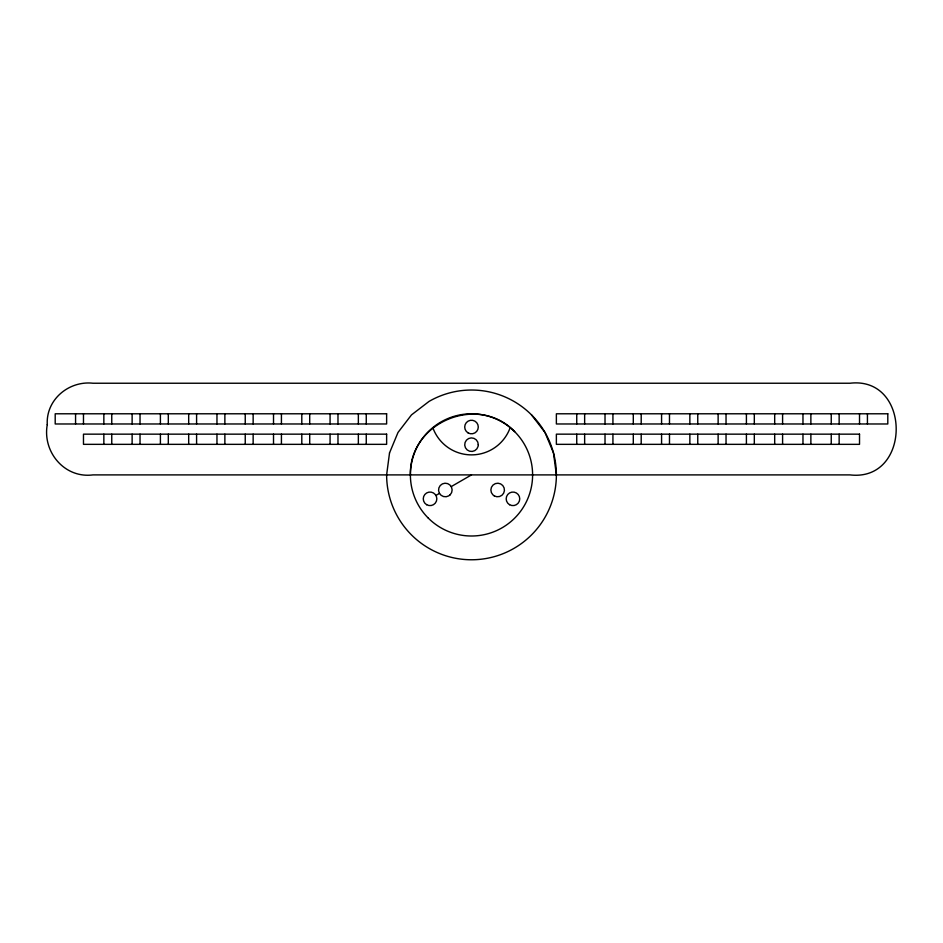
<?xml version="1.0" encoding="UTF-8"?>
<svg xmlns="http://www.w3.org/2000/svg" width="943" height="943" viewBox="0 0 943 943"><rect width="100%" height="100%" fill="white"/><g stroke="black" fill="none" stroke-linecap="round" stroke-linejoin="round"><path stroke-width="1.41" d="M410.394 474.895C409.109 422.134 478.313 393.467 514.713 431.682M435.925 495.429L439.462 493.389M451.226 486.6L471.5 474.895M531.51 414.885L544.995 432.46L553.482 452.935L556.37 474.895M867.43 413.788L867.43 423.973M859.521 413.788L859.521 423.973M839.152 413.788L839.152 423.973M839.152 434.157L839.152 444.342M831.243 413.788L831.243 423.973M831.243 434.157L831.243 444.342M810.874 413.788L810.874 423.973M810.874 434.157L810.874 444.342M802.965 413.788L802.965 423.973M802.965 434.157L802.965 444.342M782.596 413.788L782.596 423.973M782.596 434.157L782.596 444.342M774.686 413.788L774.686 423.973M774.686 434.157L774.686 444.342M754.317 413.788L754.317 423.973M754.317 434.157L754.317 444.342M746.408 413.788L746.408 423.973M746.408 434.157L746.408 444.342M726.039 413.788L726.039 423.973M726.039 434.157L726.039 444.342M718.13 413.788L718.13 423.973M718.13 434.157L718.13 444.342M697.761 413.788L697.761 423.973M697.761 434.157L697.761 444.342M689.852 413.788L689.852 423.973M689.852 434.157L689.852 444.342M669.483 413.788L669.483 423.973M669.483 434.157L669.483 444.342M661.573 413.788L661.573 423.973M661.573 434.157L661.573 444.342M641.205 413.788L641.205 423.973M641.205 434.157L641.205 444.342M633.295 413.788L633.295 423.973M633.295 434.157L633.295 444.342M612.926 413.788L612.926 423.973M612.926 434.157L612.926 444.342M605.017 413.788L605.017 423.973M605.017 434.157L605.017 444.342M584.648 413.788L584.648 423.973M584.648 434.157L584.648 444.342M576.739 413.788L576.739 423.973M576.739 434.157L576.739 444.342M366.261 413.788L366.261 423.973M366.261 434.157L366.261 444.342M358.352 413.788L358.352 423.973M358.352 434.157L358.352 444.342M337.983 413.788L337.983 423.973M337.983 434.157L337.983 444.342M330.074 413.788L330.074 423.973M330.074 434.157L330.074 444.342M309.705 413.788L309.705 423.973M309.705 434.157L309.705 444.342M301.795 413.788L301.795 423.973M301.795 434.157L301.795 444.342M281.427 413.788L281.427 423.973M281.427 434.157L281.427 444.342M273.517 413.788L273.517 423.973M273.517 434.157L273.517 444.342M253.148 413.788L253.148 423.973M253.148 434.157L253.148 444.342M245.239 413.788L245.239 423.973M245.239 434.157L245.239 444.342M224.87 413.788L224.87 423.973M224.87 434.157L224.87 444.342M216.961 413.788L216.961 423.973M216.961 434.157L216.961 444.342M196.592 413.788L196.592 423.973M196.592 434.157L196.592 444.342M188.683 413.788L188.683 423.973M188.683 434.157L188.683 444.342M168.314 413.788L168.314 423.973M168.314 434.157L168.314 444.342M160.404 413.788L160.404 423.973M160.404 434.157L160.404 444.342M140.035 413.788L140.035 423.973M140.035 434.157L140.035 444.342M132.126 413.788L132.126 423.973M132.126 434.157L132.126 444.342M111.757 413.788L111.757 423.973M111.757 434.157L111.757 444.342M103.848 413.788L103.848 423.973M103.848 434.157L103.848 444.342M83.479 413.788L83.479 423.973M75.57 413.788L75.57 423.973M510.022 428.087A41.091 41.091 0 0 1 432.978 428.087M47.268 424.598C42.317 451.956 64.56 478.608 92.98 474.895L850.02 474.895C911.575 482.085 911.575 376.045 850.02 383.235L92.98 383.235C68.839 380.524 45.83 399.679 47.268 424.598M389.518 452.935L386.63 474.895A84.87 84.87 0 0 0 486.234 558.48A84.87 84.87 0 0 0 551.254 445.862A84.87 84.87 0 0 0 429.065 401.4L411.49 414.885L398.005 432.46L389.518 452.935M478.29 444.695L478.054 446.452A6.79 6.79 0 0 1 467.139 449.894A6.79 6.79 0 0 1 468.636 438.53A6.79 6.79 0 0 1 478.29 444.695M450.141 494.804L448.738 495.877A6.79 6.79 0 0 1 438.578 490.584A6.79 6.79 0 0 1 447.666 483.618A6.79 6.79 0 0 1 450.141 494.804M386.63 413.788L55.201 413.788L55.201 423.973L386.63 423.973L386.63 413.788M887.799 413.788L556.37 413.788L556.37 423.973L887.799 423.973L887.799 413.788M386.63 434.157L83.479 434.157L83.479 444.342L386.63 444.342L386.63 434.157M859.521 434.157L556.37 434.157L556.37 444.342L859.521 444.342L859.521 434.157M494.262 495.877L492.859 494.804A6.79 6.79 0 0 1 495.334 483.618A6.79 6.79 0 0 1 504.422 490.584A6.79 6.79 0 0 1 494.262 495.877M428.287 518.108A61.106 61.106 0 0 0 530.52 490.714A61.106 61.106 0 0 0 455.681 415.875A61.106 61.106 0 0 0 428.287 518.108M468.105 432.908A6.79 6.79 0 0 0 478.29 427.026A6.79 6.79 0 0 0 468.105 421.144A6.79 6.79 0 0 0 468.105 432.908M509.562 504.705A6.79 6.79 0 0 0 519.746 498.823A6.79 6.79 0 0 0 509.562 492.953A6.79 6.79 0 0 0 509.562 504.705M426.649 504.705A6.79 6.79 0 0 0 436.833 498.823A6.79 6.79 0 0 0 426.649 492.953A6.79 6.79 0 0 0 426.649 504.705"/></g></svg>
